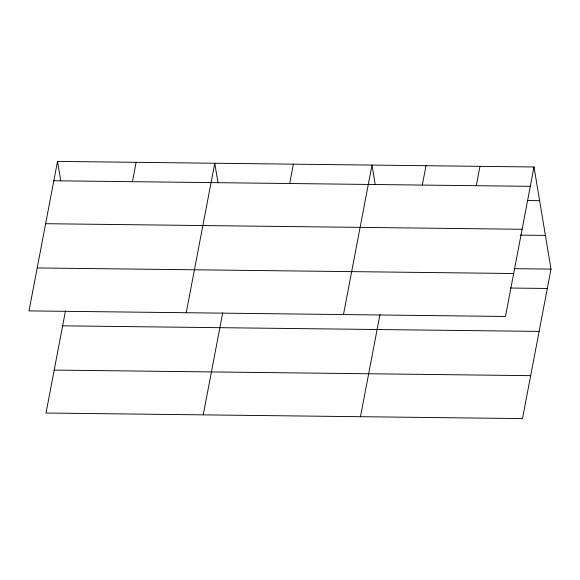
<?xml version="1.0" encoding="UTF-8"?>
<svg xmlns="http://www.w3.org/2000/svg" width="580" height="580" viewBox="0 0 580 580"><rect width="100%" height="100%" fill="white"/><g stroke="black" fill="none" stroke-linecap="round" stroke-linejoin="round"><path stroke-width="0.87" d="M57.514 161.407L29 310.894L505.485 316.455L533.999 166.975L57.514 161.407L60.762 180.924M65.475 310.945L46.001 413.025L522.486 418.593L551 269.106L533.999 166.975M132.443 181.685L136.133 162.327M186.238 312.729L214.752 163.248L218 182.758M203.239 414.86L222.713 312.779M289.681 183.519L293.371 164.162M343.476 314.563L371.99 165.082L375.245 184.592M360.477 416.701L379.951 314.614M422.305 185.071L425.995 165.713M476.303 185.701L479.993 166.344M53.824 180.764L530.308 186.332M527.909 200.542L539.61 200.68M45.631 223.706L522.116 229.274M520.188 235.11L545.389 235.4M514.097 268.678L551 269.106M37.192 267.953L513.677 273.513M510.407 288.035L547.31 288.463M62.633 325.837L539.117 331.405M54.194 370.083L530.678 375.651"/></g></svg>
